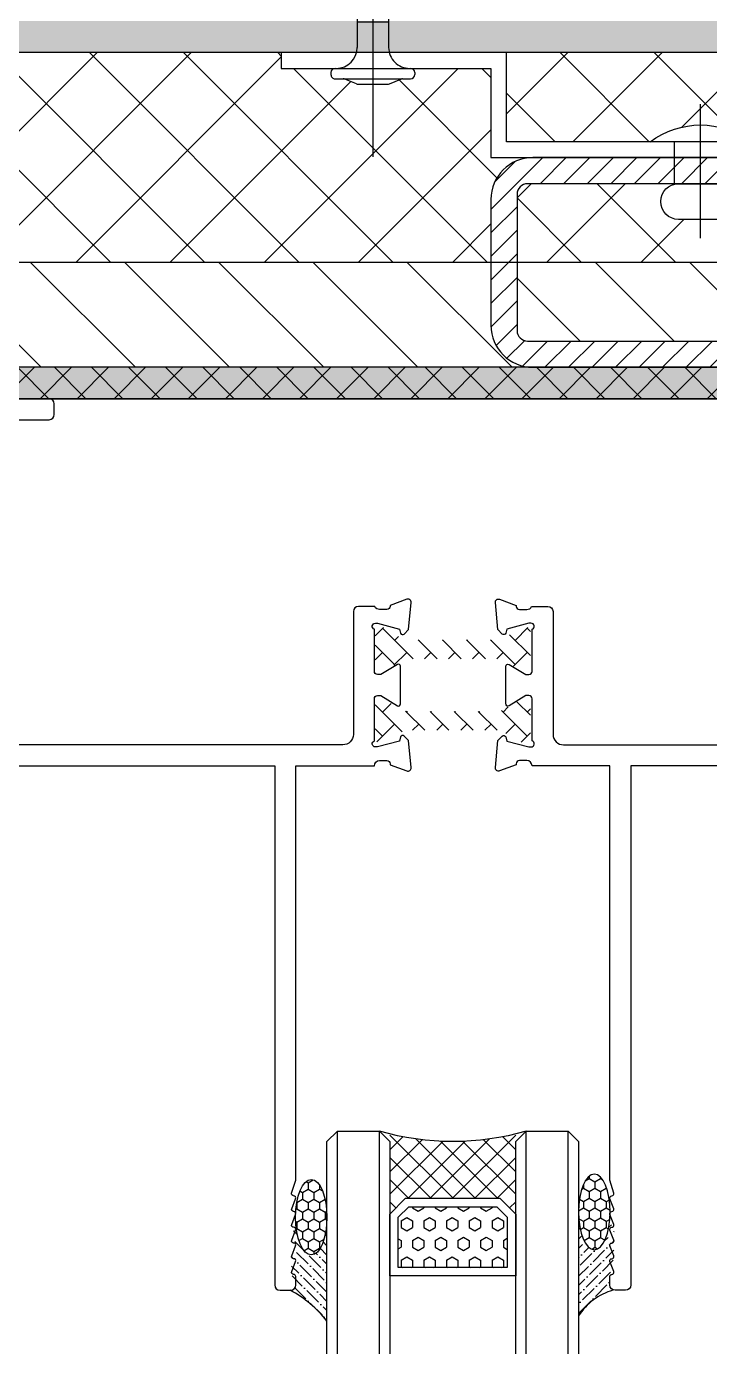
# Model space of a CAD drawing. Header units: millimetres. Extents: x 51249 to 2766742, y -599687 to -1280.
# Drawn here: x 88019 to 88084.2, y -118729.9 to -118604 of the extents above; entities that cross this region are included whole.
import ezdxf

# ---------------------------------------------------------------- set-up
doc = ezdxf.new("R2010")
doc.units = ezdxf.units.MM
doc.header["$LTSCALE"] = 10
for name, pattern in [('CENTER', [50.800000000000004, 31.75, -6.35, 6.35, -6.35]), ('DASHDOT', [1, 0.5, -0.25, 0, -0.25]), ('DASHED', [19.049999999999997, 12.7, -6.35])]:
    doc.linetypes.add(name, pattern=pattern)
for name, color, linetype in [('0BZ', 8, 'Continuous'), ('0ZX', 1, 'CENTER'), ('2-NORM', 3, 'Continuous'), ('2MB1', 3, 'Continuous'), ('2PJ', 4, 'Continuous'), ('2TC', 8, 'Continuous'), ('2ZC', 3, 'Continuous'), ('95', 95, 'Continuous'), ('A-土建墙（含管井、立管）', 6, 'Continuous'), ('MISC13', 7, 'Continuous'), ('P-完成面', 3, 'Continuous'), ('填充层', 8, 'Continuous'), ('尺寸标注', 1, 'Continuous'), ('标注层', 6, 'Continuous'), ('看线层', 4, 'Continuous'), ('钢材', 46, 'Continuous')]:
    doc.layers.add(name, color=color, linetype=linetype)

# ---------------------------------------------------------------- blocks, each defined once
blk = doc.blocks.new('ZKB6+12+62')
at = {"layer": '填充层', "ltscale": 3}
h = blk.add_hatch(dxfattribs=at)
h.set_pattern_fill('ANSI37', color=256, scale=12, style=0)
h.set_pattern_definition([(315, (-165.733893356155, 7986.186039857668), (1.060660171779821, 1.060660171779821), []), (45.00000000000001, (-165.733893356155, 7986.186039857668), (-1.060660171779821, 1.060660171779821), [])])
edge = h.paths.add_edge_path()
edge.add_arc((-16.74587691949273, 8.213210685818922), 25.00000000017123, 166.1106010484918, 193.8836817748798, ccw=False)
edge.add_line((-41.01489973774005, 14.21442151827796), (-48.65434311782883, 14.21473129563674))
edge.add_line((-48.65434311782883, 14.21473129563674), (-47.15440394367033, 12.71467047229817))
edge.add_line((-47.15440394367033, 12.71467047229817), (-47.15476889126876, 3.71467047969054))
edge.add_line((-47.15476889126876, 3.71467047969054), (-48.65482971454912, 2.214731305473833))
edge.add_line((-48.65482971454912, 2.214731305473833), (-41.01549843908288, 2.214421532655251))
at = {"layer": '填充层'}
h = blk.add_hatch(dxfattribs=at)
h.set_pattern_fill('HEX', color=256, scale=5, style=0)
h.set_pattern_definition([(180, (167680.8539592087, 413933.6088601112), (0, 1.082531755), [0.625, -1.25]), (60.00000000000001, (167680.8539592087, 413933.6088601112), (0.9375000002333521, -0.5412658774999999), [0.624999999999999, -1.249999999999998]), (120, (167680.2289592087, 413933.6088601112), (0.937500000233352, 0.5412658775000002), [0.625, -1.25])])
h.paths.add_polyline_path([(-47.95430257926637, 4.014183873470756), (-47.95430257926637, 12.41418387349404), (-48.95430257926637, 13.41418387349404), (-53.75627671074471, 13.41418387349404), (-53.75627671074471, 3.014183873470756), (-48.95430257926637, 3.014183873470756)])
at = {"layer": '2MB1', "color": 8}
for p, q in [((-77.48299373431655, 19.21418391082261), (-40.74558495540987, 19.21419265225995)), ((-77.48299373431655, 15.21419225609861), (-40.74558495540987, 15.21420099744864)), ((-77.48299373431655, 1.214200601229095), (-40.74558495540987, 1.214209342651884)), ((-77.48299373431655, -2.785791053509456), (-40.74558495540987, -2.785782312159427))]:
    blk.add_line(p, q, dxfattribs=at)
at = {"layer": '2MB1'}
for points in [[(-77.48299373431655, 14.21419305431482), (-41.74558495540987, 14.21420078069787), (-40.7455844898941, 15.21419243549462), (-40.7455844898941, 19.21419243549462), (-41.74558495540987, 20.21418409030593), (-77.48299373431655, 20.21417760803888)], [(-77.48299373431655, -3.785790255278698), (-41.74558495540987, -3.785782528910204), (-40.7455844898941, -2.785790874113445), (-40.7455844898941, 1.214209125886555), (-41.74558495540987, 2.214200780697865), (-77.48299373431655, 2.214194298430812)]]:
    blk.add_lwpolyline(points, dxfattribs=at)
at = {"layer": '看线层'}
for points in [[(-47.1543025792198, 3.714183873482398), (-47.1543025792198, 12.7141838734824), (-48.6543025792198, 14.2141838734824), (-54.55627671079128, 14.2141838734824), (-54.55627671079128, 2.214183873482398), (-48.6543025792198, 2.214183873482398)], [(-47.95430257926637, 4.014183873470756), (-47.95430257926637, 12.41418387349404), (-48.95430257926637, 13.41418387349404), (-53.75627671074471, 13.41418387349404), (-53.75627671074471, 3.014183873470756), (-48.95430257926637, 3.014183873470756)]]:
    blk.add_lwpolyline(points, close=True, dxfattribs=at)
blk.add_arc((-16.74587691947818, 8.213210685746162), 25.0000000001766, 163.7374719635877, 196.2578814074256, dxfattribs=at)
blk = doc.blocks.new('A$C1A1D2990')
at = {"layer": '2TC'}
h = blk.add_hatch(dxfattribs=at)
h.set_pattern_fill('玻璃5', color=256, scale=5, style=0)
h.set_pattern_definition([(0, (-13749.80706092356, -6473.760989379777), (0.9375, 0.541265875), [0.625, -1.25]), (120, (-13749.80706092356, -6473.760989379777), (-0.9374999979516123, 0.5412658785479114), [0.6249999999999997, -1.249999999999999]), (59.99999999999999, (-13749.80706092356, -6473.760989379777), (2.048387709452371e-09, 1.082531753547911), [-1.25, 0.625])])
edge = h.paths.add_edge_path()
edge.add_ellipse((-6.961020819988335, 2.000001604115823), major_axis=(3.602635858484396, 6.534669561979883e-07), ratio=0.4163622589230718, start_angle=0, end_angle=360)
h = blk.add_hatch(dxfattribs=at)
h.set_pattern_fill('ANSI36', color=256, scale=5, style=0)
h.set_pattern_definition([(45, (-13749.80706092356, -6473.760989379777), (0.3314563036811942, 1.215339780164378), [1.5625, -0.3125, 0, -0.3125])])
edge = h.paths.add_edge_path()
edge.add_line((2.951709846201993, 3.500005006259016), (-6.961021091919974, 3.500003208229828))
edge.add_ellipse((-6.961020819988335, 2.000001604115823), major_axis=(3.602635858484396, 6.534669561979883e-07), ratio=0.4163622589230718, start_angle=269.9999750394276, end_angle=450.0000000000171, ccw=False)
edge.add_line((-6.961022117378889, 0.5), (-6, 0.5))
edge.add_line((-6, 0.5), (-5.294117647059466, 0.1235294117650483))
edge.add_arc((-5.200000000000728, 0.2999999999992724), 0.200000000000005, 241.9275130640244, 360)
edge.add_arc((-4.799999999999272, 0.2999999999992724), 0.1999999999990621, 48.189685104767875, 180, ccw=False)
edge.add_line((-4.666666666667879, 0.4490711984999507), (-4.333333333328483, 0.1509288014985941))
edge.add_arc((-4.19999999999709, 0.2999999999992724), 0.1999999999990321, 228.1896851047679, 360)
edge.add_arc((-3.799999999999272, 0.2999999999992724), 0.199999999999062, 48.189685104767875, 180, ccw=False)
edge.add_line((-3.666666666667879, 0.4490711984999507), (-3.333333333328483, 0.1509288014985941))
edge.add_arc((-3.19999999999709, 0.2999999999992724), 0.1999999999990321, 228.1896851047679, 360)
edge.add_arc((-2.799999999999272, 0.2999999999992724), 0.199999999999062, 48.189685104767875, 180, ccw=False)
edge.add_line((-2.666666666667879, 0.4490711984999507), (-2.333333333328483, 0.1509288014985941))
edge.add_arc((-2.19999999999709, 0.2999999999992724), 0.1999999999990321, 228.1896851047679, 360)
edge.add_arc((-1.799999999999272, 0.2999999999992724), 0.199999999999062, 48.189685104767875, 180, ccw=False)
edge.add_line((-1.666666666667879, 0.4490711984999507), (-1.333333333328483, 0.1509288014985941))
edge.add_arc((-1.19999999999709, 0.2999999999992724), 0.1999999999991337, 228.1896851047679, 360)
edge.add_arc((-0.7999999999992724, 0.2999999999992724), 0.200000000000955, 90, 180, ccw=False)
edge.add_line((-0.7999999999992724, 0.5), (-0.5, 0.5))
edge.add_arc((-0.5, 0), 0.5, 0, 90, ccw=False)
edge.add_arc((9.85249927741097, -5.314394140454169), 11.19439712943134, 128.0573771707031, 151.6577746417421, ccw=False)
at = {"layer": '2PJ'}
blk.add_arc((9.85249927741097, -5.31439414045235), 11.19439712943141, 128.0573771707018, 151.6577746417409, dxfattribs=at)
blk.add_ellipse((-6.961020819988335, 2.000001604115823), major_axis=(3.602635858484396, 6.534669561979883e-07), ratio=0.4163622589230718, dxfattribs=at)
blk = doc.blocks.new('射钉')
at = {"layer": '95', "linetype": 'ByBlock', "lineweight": 25}
for p, q in [((44750.72140571562, 34477.67257981701), (44750.92140571564, 34477.67257981701)), ((44750.32140571566, 34477.17257981701), (44750.32140571566, 34477.27257981687)), ((44751.32140571566, 34476.49961277843), (44751.32140571566, 34477.27257981687)), ((44751.32140571566, 34470.07257981692), (44751.32862316095, 34476.42396976985)), ((44751.79279639199, 34475.244103126), (44751.35001503926, 34476.35105650779)), ((44721.82140571566, 34473.67257981701), (44726.82140571566, 34475.17257981701)), ((44726.82140571566, 34475.17257981701), (44748.32140571566, 34475.17257981701)), ((44751.82140571566, 34472.24961277843), (44751.82140571566, 34475.09554685559)), ((44721.82140571566, 34473.67257981701), (44726.82140571566, 34472.17257981701)), ((44726.82140571566, 34472.17257981701), (44748.32140571566, 34472.17257981701)), ((44751.79279639199, 34472.10105650779), (44751.35001503926, 34470.994103126)), ((44750.32140571566, 34470.07257981692), (44750.32140571566, 34470.17257981701)), ((44750.72140571562, 34469.67257981701), (44750.92140571564, 34469.67257981701))]:
    blk.add_line(p, q, dxfattribs=at)
at = {"layer": '95', "linetype": 'ByBlock', "lineweight": -2}
for p, q in [((44750.32140571566, 34470.17257981701), (44750.32140571566, 34477.17257981701)), ((44740.39767930657, 34475.17257981701), (44740.39767930657, 34472.17257981701)), ((44740.74278752477, 34475.17257981701), (44740.74278752477, 34472.17257981701)), ((44741.08789574291, 34475.17257981701), (44741.08789574291, 34472.17257981701)), ((44741.43300396105, 34475.17257981701), (44741.43300396105, 34472.17257981701)), ((44741.77811217925, 34475.17257981701), (44741.77811217925, 34472.17257981701)), ((44742.12322039745, 34475.17257981701), (44742.12322039745, 34472.17257981701)), ((44742.46832861559, 34475.17257981701), (44742.46832861559, 34472.17257981701)), ((44742.81343683373, 34475.17257981701), (44742.81343683373, 34472.17257981701)), ((44743.15854505188, 34475.17257981701), (44743.15854505188, 34472.17257981701)), ((44743.50365327008, 34475.17257981701), (44743.50365327008, 34472.17257981701)), ((44743.84876148828, 34475.17257981701), (44743.84876148828, 34472.17257981701)), ((44744.19386970642, 34475.17257981701), (44744.19386970642, 34472.17257981701)), ((44744.53897792456, 34475.17257981701), (44744.53897792456, 34472.17257981701)), ((44744.88408614276, 34475.17257981701), (44744.88408614276, 34472.17257981701)), ((44745.2291943609, 34475.17257981701), (44745.2291943609, 34472.17257981701)), ((44745.5743025791, 34475.17257981701), (44745.5743025791, 34472.17257981701)), ((44745.91941079724, 34475.17257981701), (44745.91941079724, 34472.17257981701))]:
    blk.add_line(p, q, dxfattribs=at)
at = {"layer": '95', "linetype": 'ByBlock', "lineweight": 25}
for centre, radius, start, end in [((44750.72140571562, 34477.27257981687), 0.4, 90, 180), ((44750.92140571564, 34477.27257981687), 0.4, 0, 90), ((44748.32140571566, 34477.17257981701), 2, 270, 0), ((44751.72140571562, 34476.49961277843), 0.4, 180, 201.8014094863518), ((44751.42140571564, 34475.09554685559), 0.4, 0, 21.80140948635181), ((44748.32140571566, 34470.17257981701), 2, 0, 90), ((44751.42140571564, 34472.24961277843), 0.4, 338.1985905136482, 0), ((44750.72140571562, 34470.07257981692), 0.4, 180, 270), ((44750.92140571564, 34470.07257981692), 0.4, 270, 0), ((44751.72140571562, 34470.84554685559), 0.4, 158.1985905136482, 180)]:
    blk.add_arc(centre, radius, start, end, dxfattribs=at)
at = {"layer": '尺寸标注'}
blk.add_line((44718.82667626132, 34473.67257981701), (44758.75745416025, 34473.67257981701), dxfattribs=at)
blk = doc.blocks.new('A$C29C00FBA')
at = {"layer": '填充层'}
h = blk.add_hatch(dxfattribs=at)
h.set_pattern_fill('ANSI31', color=256, scale=0.5, angle=-90.00000000000004, style=0)
h.set_pattern_definition([(224.9999999999999, (7435.32242390234, 5073.844621586089), (-1.122532015133644, 1.122532015133645), [])])
h.paths.add_polyline_path([(-2.5, -33.60118605569005), (-2.5, 1.39881394430995), (-17.5, 1.39881394430995), (-17.5, -33.60118605569005)], flags=16)
edge = h.paths.add_edge_path()
edge.add_arc((-4, -32.10118605569005), 4, 270, 360)
edge.add_line((0, -32.10118605569005), (0, -0.1011860556900501))
edge.add_arc((-4, -0.1011860556900501), 4, 0, 90)
edge.add_line((-4, 3.89881394430995), (-16, 3.89881394430995))
edge.add_arc((-16, -0.1011860556900501), 4, 90, 180)
edge.add_line((-20, -0.1011860556900501), (-20, -32.10118605569005))
edge.add_arc((-16, -32.10118605569005), 4, 180, 270)
edge.add_line((-16, -36.10118605569005), (-4, -36.10118605569005))
at = {"layer": '钢材'}
for points in [[(-16, 3.89881394430995), (-4, 3.89881394430995, -0.414213562373095), (0, -0.1011860556900501), (0, -32.10118605569005, -0.414213562373095), (-4, -36.10118605569005), (-16, -36.10118605569005, -0.414213562373095), (-20, -32.10118605569005), (-20, -0.1011860556900501, -0.414213562373095)], [(-16.5, 1.39881394430995), (-3.5, 1.39881394430995, -0.414213562373095), (-2.5, 0.3988139443099499), (-2.5, -32.60118605569005, -0.414213562373095), (-3.5, -33.60118605569005), (-16.5, -33.60118605569005, -0.414213562373095), (-17.5, -32.60118605569005), (-17.5, 0.3988139443099499, -0.414213562373095)]]:
    blk.add_lwpolyline(points, format="xyb", close=True, dxfattribs=at)
blk = doc.blocks.new('A$C7BBD0F2D')
at = {"layer": '0ZX', "linetype": 'DASHDOT', "ltscale": 3}
blk.add_line((9.190250649582595, 0), (-3.600000000093132, 0), dxfattribs=at)
at = {"layer": '2PJ'}
for p, q in [((0, -4.799999999988358), (0, 4.799999999988358)), ((4.047728835605085, 2.5), (0, 2.5)), ((0, -2.5), (4.047728835605085, -2.5))]:
    blk.add_line(p, q, dxfattribs=at)
blk.add_lwpolyline([(7.399999999906868, 2.099999999976717, 0.9999999999999999), (4, 2.099999999976717), (4, -2.099999999976717, 0.9999999999999999), (7.399999999906868, -2.099999999976717)], format="xyb", close=True, dxfattribs=at)
blk.add_arc((6.399999999906868, 0), 7.999999999991815, 143.130102356824, 216.869897643176, dxfattribs=at)
blk = doc.blocks.new('A$C3F1F3C85')
at = {"layer": '标注层'}
h = blk.add_hatch(dxfattribs=at)
h.set_pattern_fill('ANSI37', color=250, scale=20, style=0)
h.set_pattern_definition([(45.00000000000001, (-1872661.994429195, -418727.4913081285), (-1.767766952966369, 1.767766952966369), []), (135, (-1872661.994429195, -418727.4913081285), (-1.767766952966369, -1.767766952966369), [])])
h.paths.add_polyline_path([(2.500327334739268, 47.4979758598347), (5.500327334739268, 47.4979758598347), (5.500327334739268, -46.90202414015948), (2.500327334739268, -46.90202414015948)])
at = {"layer": '0ZX', "color": 250, "linetype": 'DASHDOT', "ltscale": 3}
blk.add_line((27.17941468201752, -36.2520241401653), (-5.320757049936219, -36.2520241401653), dxfattribs=at)
at = {"layer": '2PJ', "color": 250}
for p, q in [((-7.477592364943121, -39.2520241401653), (-6.74121459631715, -33.25202414015075)), ((-5.477592364943121, -39.2520241401653), (-4.74121459631715, -33.25202414015075)), ((-3.477592364943121, -39.2520241401653), (-2.74121459631715, -33.2520241401653)), ((-3.477592364943121, -39.2520241401653), (-2.74121459631715, -33.2520241401653)), ((-1.477592364943121, -39.2520241401653), (-0.7412145963171497, -33.2520241401653)), ((0.5224076350568794, -39.2520241401653), (1.258785403697402, -33.2520241401653)), ((2.522407635056879, -39.2520241401653), (3.258785403697402, -33.2520241401653)), ((4.522407635056879, -39.2520241401653), (5.258785403697402, -33.2520241401653)), ((6.522407635056879, -39.25202414015075), (7.258785403697402, -33.25202414015075)), ((8.52240763505688, -39.2520241401653), (9.25878540368285, -33.2520241401653)), ((10.52240763505688, -39.2520241401653), (11.25878540368285, -33.2520241401653)), ((12.52240763505688, -39.2520241401653), (13.25878540368285, -33.2520241401653)), ((14.52240763505688, -39.25202414015075), (15.25878540368285, -33.25202414015075)), ((16.52240763505688, -39.25202414015075), (17.25878540368285, -33.25202414015075)), ((18.52240763505688, -39.25202414015075), (19.25878540368285, -33.25202414015075)), ((20.52240763505688, -39.25202414015075), (21.25878540368285, -33.25202414015075)), ((-7.147389338802896, -34.00202414022351), (-7.699672665257822, -34.00202414022351)), ((-7.699672665257822, -34.00202414022351), (-7.699672665257822, -38.5020241401071)), ((-5.147389338802896, -34.00202414023806), (-6.519134296118864, -34.00202414022351)), ((-3.147389338802896, -34.00202414023806), (-4.519134296118864, -34.00202414022351)), ((-3.147389338802896, -34.00202414022351), (-3.699672665257822, -34.00202414022351)), ((-1.147389338802896, -34.00202414025262), (-2.519134296118864, -34.00202414022351)), ((0.8526106611971045, -34.00202414025262), (-0.5191342961188639, -34.00202414022351)), ((2.852610661197104, -34.00202414025262), (1.480865703881136, -34.00202414022351)), ((4.852610661197104, -34.00202414023806), (3.480865703881136, -34.00202414022351)), ((6.852610661197104, -34.00202414023806), (5.480865703881136, -34.00202414022351)), ((8.852610661197104, -34.00202414025262), (7.480865703881136, -34.00202414022351)), ((10.8526106611971, -34.00202414025262), (9.480865703881136, -34.00202414022351)), ((12.8526106611971, -34.00202414023806), (11.48086570388114, -34.00202414022351)), ((14.8526106611971, -34.00202414023806), (13.48086570388114, -34.00202414022351)), ((16.8526106611971, -34.00202414023806), (15.48086570388114, -34.00202414022351)), ((18.8526106611971, -34.00202414023806), (17.48086570388114, -34.00202414020896)), ((20.8526106611971, -34.00202414023806), (19.48086570388114, -34.00202414020896)), ((-5.699672665257822, -38.5020241401071), (-7.07141762257379, -38.50202414007799)), ((-3.699672665257822, -38.5020241401071), (-5.07141762257379, -38.50202414007799)), ((-1.699672665257822, -38.5020241401071), (-3.07141762257379, -38.50202414007799)), ((0.3003273347421782, -38.5020241401071), (-1.07141762257379, -38.50202414007799)), ((2.300327334742178, -38.5020241401071), (0.9285823774262099, -38.50202414007799)), ((4.300327334742178, -38.5020241401071), (2.92858237742621, -38.50202414007799)), ((6.300327334742178, -38.5020241401071), (4.92858237742621, -38.50202414007799)), ((8.300327334742178, -38.5020241401071), (6.92858237742621, -38.50202414007799)), ((10.30032733474218, -38.5020241401071), (8.92858237742621, -38.50202414007799)), ((12.30032733474218, -38.5020241401071), (10.92858237742621, -38.50202414007799)), ((14.30032733474218, -38.5020241401071), (12.92858237742621, -38.50202414007799)), ((16.30032733474218, -38.50202414009254), (14.92858237742621, -38.50202414007799)), ((18.30032733474218, -38.50202414009254), (16.92858237742621, -38.50202414007799)), ((20.30032733474218, -38.50202414009254), (18.92858237742621, -38.50202414007799)), ((21.30032733474218, -38.50202414007799), (20.92858237742621, -38.50202414006344))]:
    blk.add_line(p, q, dxfattribs=at)
for points in [[(2.500327334739268, 47.4979758598347), (5.500327334739268, 47.4979758598347), (5.500327334739268, -46.90202414015948), (2.500327334739268, -46.90202414015948)], [(-7.477592364943121, -39.2520241401653), (-7.07141762257379, -38.50202414007799), (-6.519134296118864, -34.00202414022351), (-6.74121459631715, -33.25202414015075), (-7.147389338802896, -34.00202414022351), (-7.699672665257822, -38.5020241401071)], [(-5.477592364943121, -39.2520241401653), (-5.07141762257379, -38.50202414007799), (-4.519134296118864, -34.00202414022351), (-4.74121459631715, -33.25202414015075), (-5.147389338802896, -34.00202414022351), (-5.699672665257822, -38.5020241401071)], [(-3.477592364943121, -39.2520241401653), (-3.07141762257379, -38.50202414007799), (-2.519134296118864, -34.00202414022351), (-2.741214596302598, -33.2520241401653), (-3.147389338802896, -34.00202414022351), (-3.699672665257822, -38.5020241401071)], [(-3.477592364943121, -39.2520241401653), (-3.07141762257379, -38.50202414007799), (-2.519134296118864, -34.00202414022351), (-2.74121459631715, -33.2520241401653), (-3.147389338802896, -34.00202414022351), (-3.699672665257822, -38.5020241401071)], [(-1.477592364943121, -39.2520241401653), (-1.07141762257379, -38.50202414007799), (-0.5191342961188639, -34.00202414022351), (-0.7412145963025978, -33.2520241401653), (-1.147389338802896, -34.00202414022351), (-1.699672665257822, -38.5020241401071)], [(0.5224076350568794, -39.2520241401653), (0.9285823774262099, -38.50202414007799), (1.480865703881136, -34.00202414022351), (1.258785403697402, -33.2520241401653), (0.8526106611971045, -34.00202414022351), (0.3003273347421782, -38.5020241401071)], [(2.522407635056879, -39.2520241401653), (2.92858237742621, -38.50202414007799), (3.480865703881136, -34.00202414022351), (3.258785403697402, -33.2520241401653), (2.852610661197104, -34.00202414022351), (2.300327334742178, -38.5020241401071)], [(4.522407635056879, -39.2520241401653), (4.92858237742621, -38.50202414007799), (5.480865703881136, -34.00202414022351), (5.258785403697402, -33.2520241401653), (4.852610661197104, -34.00202414022351), (4.300327334742178, -38.5020241401071)], [(6.522407635056879, -39.25202414015075), (6.92858237742621, -38.50202414007799), (7.480865703881136, -34.00202414022351), (7.258785403697402, -33.25202414015075), (6.852610661197104, -34.00202414022351), (6.300327334742178, -38.5020241401071)], [(8.52240763505688, -39.2520241401653), (8.92858237742621, -38.50202414007799), (9.480865703881136, -34.00202414022351), (9.25878540368285, -33.2520241401653), (8.852610661197104, -34.00202414022351), (8.300327334742178, -38.5020241401071)], [(10.52240763505688, -39.2520241401653), (10.92858237742621, -38.50202414007799), (11.48086570388114, -34.00202414022351), (11.25878540368285, -33.2520241401653), (10.8526106611971, -34.00202414022351), (10.30032733474218, -38.5020241401071)], [(12.52240763505688, -39.2520241401653), (12.92858237742621, -38.50202414007799), (13.48086570388114, -34.00202414022351), (13.25878540368285, -33.2520241401653), (12.8526106611971, -34.00202414022351), (12.30032733474218, -38.5020241401071)], [(14.52240763505688, -39.25202414015075), (14.92858237742621, -38.50202414007799), (15.48086570388114, -34.00202414022351), (15.25878540368285, -33.25202414015075), (14.8526106611971, -34.00202414022351), (14.30032733474218, -38.5020241401071)], [(16.52240763505688, -39.25202414015075), (16.92858237742621, -38.50202414007799), (17.48086570388114, -34.00202414022351), (17.25878540368285, -33.25202414015075), (16.8526106611971, -34.00202414022351), (16.30032733474218, -38.50202414009254)], [(18.52240763505688, -39.25202414015075), (18.92858237742621, -38.50202414007799), (19.48086570388114, -34.00202414020896), (19.25878540368285, -33.25202414015075), (18.8526106611971, -34.00202414020896), (18.30032733474218, -38.50202414009254)]]:
    blk.add_lwpolyline(points, close=True, dxfattribs=at)
blk.add_lwpolyline([(25.38444677047664, -36.5020241401653), (25.38444677047664, -36.0020241401653), (25.89684518681315, -36.0020241401653, 0.1779065114330458), (23.60032733474509, -30.2520241401653), (21.30032733474218, -30.2520241401653), (21.30032733474218, -42.2520241401653), (23.60032733474509, -42.2520241401653, 0.1779065114329741), (25.89684518681315, -36.5020241401653)], format="xyb", close=True, dxfattribs=at)
blk.add_lwpolyline([(21.30032733474218, -33.39231775587541), (21.25878540368285, -33.25202414015075), (20.8526106611971, -34.00202414020896), (20.30032733474218, -38.50202414009254), (20.52240763505688, -39.25202414015075), (20.92858237742621, -38.50202414007799), (21.30032733474218, -35.47304928650556)], dxfattribs=at)
at = {"layer": '2PJ', "color": 250, "linetype": 'DASHED'}
blk.add_lwpolyline([(25.38444677047664, -39.25119816837832), (21.30032733474218, -36.2520241401653), (25.38444677047664, -33.25285011193773)], dxfattribs=at)
at = {"layer": '钢材', "color": 250}
blk.add_lwpolyline([(-25.99967266526073, -43.33526621293277), (-25.99967266526073, -63.33526621293277), (-27.49967266526073, -63.33526621293277), (-27.49967266526073, -41.83526621293277), (-25.99967266526073, -41.83526621293277), (-18.99967266526073, -41.83526621293277), (-18.99967266526073, -4.835266212932765), (-25.99967266526073, -4.835266212932765), (-27.49967266526073, -4.835266212932765), (-27.49967266526073, 16.66473378706723), (-25.99967266526073, 16.66473378706723), (-25.99967266526073, -3.335266212932765), (-18.99967266526073, -3.335266212932765), (-17.49967266526073, -3.335266212932765), (-17.49967266526073, -43.33526621293277)], close=True, dxfattribs=at)
at = {"color": 250}
blk.add_blockref('A$C29C00FBA', (2.500327334739268, -7.234080157242715), dxfattribs=at)
at = {"layer": 'MISC13', "color": 250, "linetype": 'ByBlock', "extrusion": (0, 0, -1), "zscale": -1, "rotation": 180}
blk.add_blockref('射钉', (44776.32107838104, 34481.59066755301), dxfattribs=at)
at = {"layer": 'MISC13', "color": 250, "linetype": 'ByBlock', "extrusion": (0, 0, -1), "xscale": -1, "zscale": -1}
blk.add_blockref('射钉', (44776.32107838102, -34525.75449208077), dxfattribs=at)
at = {"layer": '标注层', "color": 250}
blk.add_blockref('A$C7BBD0F2D', (-18.99967266526073, -23.33526621293277), dxfattribs=at)

msp = doc.modelspace()

# ---------------------------------------------------------------- hatches: boundary and pattern name
at = {"ltscale": 0.15}
h = msp.add_hatch(dxfattribs=at)
h.set_pattern_fill('AR-SAND', color=251, scale=0.05, angle=90, style=0)
h.set_pattern_definition([(307.5, (87986.16379060045, -118039.5078053153), (2.447066186646712, 0.08000156479920244), [0, -1.930399999999997, 0, -2.158999999999994, 0, -2.063749999999994]), (277.5, (87986.16379060045, -118039.5078053153), (3.584125502841772, -2.247616415690013), [0, -1.0414, 0, -1.7399, 0, -0.6667500000000001]), (237.5, (87986.16379060045, -118037.9457053153), (0.007185923392729053, -3.95496185120729), [0, -0.6349999999999998, 0, -2.285999999999999, 0, -2.984499999999999]), (227.5, (87986.16379060045, -118037.9457053153), (1.114646616286082, -3.817782262361486), [0, -0.3174999999999993, 0, -1.498599999999997, 0, -1.714499999999997])])
h.paths.add_polyline_path([(88133.16379060077, -118606.5078053175), (88133.16379060164, -118039.5078053153), (88130.16379060164, -118039.5078053153), (88130.16379060077, -118603.5078053175), (87989.16379060058, -118603.5078053175), (87989.16379060058, -118606.5078053175)], flags=17)
h.paths.add_polyline_path([(88093.21379060073, -118639.2662633865), (88093.96379060078, -118638.860088644), (88098.46379060067, -118638.3078053175), (88099.21379060073, -118638.5298856178), (88098.46379060064, -118638.9360603602), (88093.96379060078, -118639.4883436867)], flags=16)
h.paths.add_polyline_path([(87989.16379060059, -118604.5076092355), (87986.16379060058, -118604.5076092355), (87986.16379060059, -118639.5078053175), (88186.16379060071, -118639.5078053175), (88186.16379060164, -118039.5078053153), (88183.16379060164, -118039.5078053153), (88183.16379060071, -118636.5078053175), (87989.16379060059, -118636.5078053175)])
h = msp.add_hatch(dxfattribs=at)
h.set_pattern_fill('ANSI31', color=251, scale=2, angle=90, style=0)
h.set_pattern_definition([(315, (87989.16379060059, -118039.5078053153), (4.490128060534577, 4.490128060534576), [])])
h.paths.add_polyline_path([(88098.46379060067, -118628.3078053175), (88099.21379060073, -118628.5298856178), (88098.46379060064, -118628.9360603602), (88098.46379060067, -118630.3078053175), (88099.21379060073, -118630.5298856178), (88098.46379060064, -118630.9360603602), (88098.46379060067, -118632.3078053175), (88099.21379060073, -118632.5298856178), (88098.46379060064, -118632.9360603602), (88098.46379060067, -118634.3078053175), (88099.21379060073, -118634.5298856178), (88098.46379060064, -118634.9360603602), (88093.96379060078, -118635.4883436867), (88093.21379060073, -118635.2662633865), (88093.96379060081, -118634.860088644), (88093.96379060078, -118633.4883436867), (88093.21379060073, -118633.2662633865), (88093.96379060081, -118632.860088644), (88093.96379060078, -118631.4883436867), (88093.21379060073, -118631.2662633865), (88093.9637906008, -118630.860088644), (88093.96379060078, -118629.4883436867), (88093.21379060071, -118629.2662633865), (88093.96379060078, -118628.860088644)], flags=16)
h.paths.add_polyline_path([(88099.21379060073, -118630.5298856178), (88098.46379060064, -118630.9360603602), (88093.96379060078, -118631.4883436867), (88093.21379060073, -118631.2662633865), (88093.96379060078, -118630.860088644), (88098.46379060067, -118630.3078053175)], flags=0)
edge = h.paths.add_edge_path()
edge.add_line((88063.2970326735, -118632.5078053175), (88063.2970326735, -118626.5078053175))
edge.add_line((88063.2970326735, -118626.5078053175), (87989.16379060059, -118626.5078053175))
edge.add_line((87989.16379060059, -118626.5078053175), (87989.16379060059, -118636.5078053175))
edge.add_line((87989.16379060059, -118636.5078053175), (88067.2970326735, -118636.5078053175))
edge.add_arc((88067.2970326735, -118632.5078053175), 4, -180, -90, ccw=False)
edge = h.paths.add_edge_path()
edge.add_arc((88099.29703267352, -118632.5078053175), 4, 269.9999999995831, 359.9999999997915)
edge.add_line((88103.29703267351, -118632.5078053175), (88103.2970326735, -118626.5078053175))
edge.add_line((88103.2970326735, -118626.5078053175), (88173.16379060072, -118626.5078053175))
edge.add_line((88173.16379060072, -118626.5078053175), (88173.16379060164, -118039.5078053153))
edge.add_line((88173.16379060164, -118039.5078053153), (88183.16379060164, -118039.5078053153))
edge.add_line((88183.16379060164, -118039.5078053153), (88183.16379060071, -118636.5078053175))
edge.add_line((88183.16379060071, -118636.5078053175), (88099.2970326735, -118636.5078053175))
h.paths.add_polyline_path([(88098.46379060065, -118636.3078053175), (88096.83419224626, -118636.5078053175), (88099.13922196391, -118636.5078053175)])
edge = h.paths.add_edge_path()
edge.add_line((88093.96379060077, -118635.4883436867), (88098.46379060062, -118634.9360603602))
edge.add_line((88098.46379060062, -118634.9360603602), (88099.21379060073, -118634.5298856178))
edge.add_line((88099.21379060073, -118634.5298856178), (88098.46379060065, -118634.3078053175))
edge.add_line((88098.46379060065, -118634.3078053175), (88098.46379060065, -118634.0078053175))
edge.add_line((88098.46379060065, -118634.0078053175), (88099.7970326735, -118634.0078053175))
edge.add_arc((88099.7970326735, -118633.0078053175), 0.9999999999999999, -90, 0)
edge.add_line((88100.7970326735, -118633.0078053175), (88100.79703267348, -118626.5078053175))
edge.add_line((88100.79703267348, -118626.5078053175), (88065.7970326735, -118626.5078053175))
edge.add_line((88065.7970326735, -118626.5078053175), (88065.7970326735, -118633.0078053175))
edge.add_arc((88066.7970326735, -118633.0078053175), 0.9999999999999999, 180, 270)
edge.add_line((88066.7970326735, -118634.0078053175), (88093.96379060078, -118634.0078053175))
edge.add_line((88093.96379060078, -118634.0078053175), (88093.9637906008, -118634.860088644))
edge.add_line((88093.9637906008, -118634.860088644), (88093.21379060074, -118635.2662633865))
edge.add_line((88093.21379060074, -118635.2662633865), (88093.96379060077, -118635.4883436867))
h = msp.add_hatch(dxfattribs=at)
h.set_pattern_fill('ANSI37', color=251, scale=2, angle=90, style=0)
h.set_pattern_definition([(315, (-31973.30186240426, -191405.3298629488), (4.490128060534577, 4.490128060534576), []), (45.00000000000001, (-31973.30186240426, -191405.3298629488), (-4.490128060534576, 4.490128060534577), [])])
h.paths.add_polyline_path([(88101.7970326735, -118615.0078053175), (88101.7970326735, -118608.0078053175), (88101.7970326735, -118606.5078053175), (88064.7970326735, -118606.5078053175), (88064.7970326735, -118608.0078053175), (88064.7970326735, -118615.0078053175), (88078.49703267339, -118615.0078053175, -0.3333333333428997), (88088.0970326736, -118615.0078053175)])
h.paths.add_polyline_path([(88093.96379060078, -118626.5078053175), (88093.96379060078, -118626.3078053175), (88098.46379060067, -118626.3078053175), (88099.13922196392, -118626.5078053175), (88100.7970326735, -118626.5078053175), (88100.7970326735, -118620.0078053175, 0.4142135623730951), (88099.7970326735, -118619.0078053175), (88085.7970326735, -118619.0078053175), (88085.7970326735, -118619.0555341533, -0.8877716305484824), (88085.39703267347, -118622.4078053174), (88081.19703267352, -118622.4078053174, -0.8877716305484824), (88080.7970326735, -118619.0555341533), (88080.7970326735, -118619.0078053175), (88066.7970326735, -118619.0078053175, 0.4142135623730951), (88065.7970326735, -118620.0078053175), (88065.7970326735, -118626.5078053175)])
h.paths.add_polyline_path([(88173.16379060072, -118626.5078053175), (88173.16379060164, -118039.5078053153), (88133.16379060164, -118039.5078053153), (88133.16379060077, -118606.5078053175), (88123.2970326735, -118606.5078053175), (88123.2970326735, -118608.0078053175), (88116.04367872434, -118608.0078053175), (88116.04367872434, -118609.0073507747), (88114.84376047418, -118609.00871431, 1.253404280474784), (88113.85781639066, -118609.1913848605, -0.2499668846121802), (88113.6152020335, -118609.4791959937), (88114.79125708652, -118609.0087739726), (88113.07860649792, -118609.0107201547, 0.5572642304378461), (88114.47954105801, -118609.3242257743, -0.2499668846121884), (88114.72215541518, -118609.036414641), (88113.54367872441, -118609.5078053174), (88110.54367872451, -118609.5078053174), (88109.3652020335, -118609.036414641, 0.5254710808874926), (88108.72161946817, -118608.8954664774, -0.6619822829758015), (88108.04367872448, -118608.6078053174), (88108.04367872405, -118608.0078053175), (88103.2970326735, -118608.0078053175), (88103.2970326735, -118616.5078053175), (88099.2970326735, -118616.5078053175, -0.4142135623730951), (88103.2970326735, -118620.5078053175), (88103.2970326735, -118626.5078053175)])
h.paths.add_polyline_path([(88063.2970326735, -118626.5078053175), (88063.2970326735, -118620.5078053175, -0.4142135623730971), (88067.2970326735, -118616.5078053175), (88063.2970326735, -118616.5078053175), (88063.2970326735, -118615.0078053175), (88063.2970326735, -118608.0078053175), (88055.64367872437, -118608.0078053174, -0.4142135623730951), (88056.04367872437, -118608.4078053174), (88056.04367872437, -118608.6078053171, -0.4142135625862028), (88055.64367872437, -118609.0078053174), (88054.87071168589, -118609.0078053174, 0.09541457239253524), (88054.72215541535, -118609.0364146411), (88053.54367872434, -118609.5078053174), (88050.54367872445, -118609.5078053174), (88049.36520203367, -118609.0364146411, 0.1118790132155079), (88049.1906016396, -118609.0086540884), (88048.44322418199, -118609.0078050591, -0.4138807704612585), (88048.04367872443, -118608.6078053174), (88048.04367872469, -118608.0078053175), (88043.2970326735, -118608.0078053175), (88043.2970326735, -118606.5078053175), (87989.16379060058, -118606.5078053175), (87989.16379060059, -118626.5078053175)])
at = {"layer": '2TC'}
h = msp.add_hatch(dxfattribs=at)
h.set_pattern_fill('AR-HBONE', color=256, scale=0.016, angle=270, style=0)
h.set_pattern_definition([(315, (82149.27345821682, -125001.8899053123), (2.298945566993703, -8.659456078153447e-17), [4.8768, -1.6256]), (45.00000000000003, (82150.42293021681, -125003.0393773123), (2.298945566993703, -8.659456078153447e-17), [4.8768, -1.6256])])
h.paths.add_polyline_path([(88063.89588214981, -118662.5009476416, 0.1318651509977356), (88064.4967508392, -118662.3396761038), (88064.78462827529, -118662.1734701994, 0.1114225587153006), (88064.86803307617, -118662.1452645988), (88065.47155525029, -118661.7768730904), (88066.2474535148, -118661.3289080711, -0.1312298750744602), (88066.3521511498, -118661.3009476416), (88066.66383114981, -118661.3009476416, -0.414213562373505), (88067.0638311498, -118661.7009476416), (88067.0638311498, -118665.1009476416, -0.4142135623722938), (88066.66383114981, -118665.5009476416), (88066.3521511498, -118665.5009476416, -0.1312289491305648), (88066.24745417762, -118665.4729875933), (88065.26383114982, -118664.9050926416), (88064.49675045986, -118664.46221896, 0.1318650581156272), (88063.89588214981, -118664.3009476416), (88055.43178014981, -118664.3009476416, 0.1318650735918563), (88054.83091177655, -118664.4622189966), (88054.0638311498, -118664.9050926416), (88053.08020878481, -118665.4729872121, -0.1312298750493417), (88052.97551114982, -118665.5009476416), (88052.66383114981, -118665.5009476416, -0.4142135623736364), (88052.26383114982, -118665.1009476416), (88052.26383114982, -118661.7009476416, -0.4142135623728245), (88052.66383114981, -118661.3009476416), (88052.97551114982, -118661.3009476416, -0.1312306024720561), (88053.08020930554, -118661.3289083706), (88053.85610704197, -118661.7768730859), (88054.45962922342, -118662.1452645988, 0.1114225580033618), (88054.54303402381, -118662.1734701993), (88054.83091183964, -118662.3396763231, 0.1318650581428708), (88055.43178014981, -118662.5009476416)])
h = msp.add_hatch(dxfattribs=at)
h.set_pattern_fill('AR-HBONE', color=256, scale=0.008, angle=89.99999999999999, style=0)
h.set_pattern_definition([(45.00000000000003, (82149.27345821682, -125276.5535684105), (2.298945566993703, 3.681527901049297e-16), [4.8768, -1.6256]), (315, (82150.42293021681, -125275.4040964105), (2.298945566993703, 3.681527901049297e-16), [4.8768, -1.6256])])
edge = h.paths.add_edge_path()
edge.add_ellipse((88063.89588214981, -118672.31427208), major_axis=(-0.8485281374238646, 0.8485281374238645), ratio=0.9999999999997291, start_angle=284.95209507659035, end_angle=315.0000000000357, ccw=False)
edge.add_line((88064.4967508392, -118671.2755436178), (88064.78462827529, -118671.4417495222))
edge.add_ellipse((88064.76383114982, -118671.6406652822), major_axis=(-0.14142135623674, -0.14142135623674), ratio=0.9999999999742057, start_angle=193.6000000001585, end_angle=219.0312726349884, ccw=False)
edge.add_line((88064.86803307617, -118671.4699551227), (88065.47155525029, -118671.8383466312))
edge.add_line((88065.47155525029, -118671.8383466312), (88066.24745351478, -118672.2863116504))
edge.add_ellipse((88066.3521511498, -118672.1042720799), major_axis=(-0.1484924240483904, -0.1484924240483905), ratio=0.9999999999970047, start_angle=15.09521297020204, end_angle=45.00000000033393)
edge.add_line((88066.3521511498, -118672.31427208), (88066.66383114981, -118672.31427208))
edge.add_ellipse((88066.66383114981, -118671.9142720799), major_axis=(-0.2828427124747908, -0.2828427124747909), ratio=0.9999999999992399, start_angle=45.00000000002178, end_angle=134.9999999999782)
edge.add_line((88067.0638311498, -118671.9142720799), (88067.0638311498, -118668.5142720799))
edge.add_ellipse((88066.66383114981, -118668.5142720799), major_axis=(-0.2828427124747909, 0.2828427124747909), ratio=0.9999999999992398, start_angle=225.0000000001521, end_angle=314.9999999999782)
edge.add_line((88066.66383114981, -118668.11427208), (88066.3521511498, -118668.11427208))
edge.add_ellipse((88066.3521511498, -118668.3242720799), major_axis=(-0.1484924240498356, 0.1484924240498355), ratio=0.9999999999951741, start_angle=314.9999999998618, end_angle=344.9045784118752)
edge.add_line((88066.24745417762, -118668.1422321282), (88065.26383114982, -118668.7101270799))
edge.add_line((88065.26383114982, -118668.7101270799), (88064.49675045986, -118669.1530007615))
edge.add_ellipse((88063.89588214981, -118668.11427208), major_axis=(-0.8485281374223193, 0.848528137422319), ratio=0.9999999999953452, start_angle=134.9999999998667, end_angle=165.0478840002099, ccw=False)
edge.add_line((88063.89588214981, -118669.31427208), (88055.43178014981, -118669.31427208))
edge.add_ellipse((88055.43178014981, -118668.11427208), major_axis=(-0.8485281374236049, -0.8485281374236049), ratio=0.9999999999985029, start_angle=14.952112513475186, end_angle=44.999999999999375, ccw=False)
edge.add_line((88054.83091177655, -118669.153000725), (88054.0638311498, -118668.71012708))
edge.add_line((88054.0638311498, -118668.7101270799), (88053.08020878481, -118668.1422325094))
edge.add_ellipse((88052.97551114982, -118668.3242720799), major_axis=(-0.1484924240541121, 0.148492424054112), ratio=0.9999999999730694, start_angle=285.0952129752188, end_angle=314.9999999992285)
edge.add_line((88052.97551114982, -118668.11427208), (88052.66383114984, -118668.11427208))
edge.add_ellipse((88052.66383114981, -118668.5142720799), major_axis=(-0.2828427124745759, 0.2828427124745758), ratio=0.9999999999984864, start_angle=314.9999999998263, end_angle=405.0000000000434)
edge.add_line((88052.26383114982, -118668.5142720799), (88052.26383114982, -118671.9142720799))
edge.add_ellipse((88052.66383114981, -118671.9142720799), major_axis=(-0.2828427124747909, 0.2828427124747909), ratio=0.9999999999992398, start_angle=45.00000000015205, end_angle=134.9999999999782)
edge.add_line((88052.66383114981, -118672.31427208), (88052.97551114982, -118672.31427208))
edge.add_ellipse((88052.97551114982, -118672.1042720799), major_axis=(-0.1484924240508651, -0.1484924240508651), ratio=0.9999999999942507, start_angle=45.0000000001647, end_angle=74.90495091497681)
edge.add_line((88053.08020930554, -118672.286311351), (88053.856107042, -118671.8383466357))
edge.add_line((88053.85610704197, -118671.8383466357), (88054.45962922345, -118671.4699551228))
edge.add_ellipse((88054.5638311498, -118671.6406652822), major_axis=(-0.1414213562357281, 0.1414213562357281), ratio=0.9999999999662763, start_angle=320.9687275256344, end_angle=346.3999999995153, ccw=False)
edge.add_line((88054.54303402381, -118671.4417495223), (88054.83091183967, -118671.2755433984))
edge.add_ellipse((88055.43178014981, -118672.31427208), major_axis=(-0.848528137424779, -0.8485281374247793), ratio=0.9999999999991122, start_angle=224.999999999982, end_angle=255.0478840063594, ccw=False)
edge.add_line((88055.43178014981, -118671.11427208), (88063.89588214981, -118671.11427208))
h = msp.add_hatch(dxfattribs=at)
h.set_pattern_fill('玻璃5', color=256, scale=5, angle=90, style=0)
h.set_pattern_definition([(270, (94548.92488513996, -104974.2006471761), (-0.541265875, -0.9374999999999999), [0.625, -1.25]), (150, (94548.92488513996, -104974.2006471761), (-0.5412658785479114, 0.9374999979516124), [0.6249999999999996, -1.249999999999999]), (210, (94548.92488513996, -104974.2006471761), (-1.082531753547911, -2.048387643166418e-09), [-1.25, 0.625])])
edge = h.paths.add_edge_path()
edge.add_ellipse((88073.16389415607, -118717.0466872797), major_axis=(6.534860457766287e-07, 3.602635858478607), ratio=0.4163622589237408, start_angle=0, end_angle=360, ccw=False)
h = msp.add_hatch(dxfattribs=at)
h.set_pattern_fill('ANSI36', color=256, scale=5, angle=90, style=0)
h.set_pattern_definition([(225, (94548.92488513996, -104974.2006471761), (-1.215339780164378, -0.3314563036811941), [1.5625, -0.3125, 0, -0.3125])])
edge = h.paths.add_edge_path()
edge.add_line((88071.66389075392, -118726.9594179459), (88071.66389255195, -118717.0466870078))
edge.add_ellipse((88073.16389415607, -118717.0466872797), major_axis=(-6.534669564185862e-07, -3.602635858484396), ratio=0.4163622589230718, start_angle=-90.0000000000171, end_angle=90.00002496057239)
edge.add_line((88074.66389576018, -118717.0466859823), (88074.66389576018, -118718.0077080997))
edge.add_line((88074.66389576018, -118718.0077080997), (88075.04036634842, -118718.7135904526))
edge.add_arc((88074.86389576018, -118718.8077080997), 0.200000000000005, -90, 28.072486935975576, ccw=False)
edge.add_arc((88074.86389576018, -118719.2077080997), 0.1999999999990621, 90, 221.8103148952321)
edge.add_line((88074.71482456168, -118719.341041433), (88075.01296695869, -118719.6743747664))
edge.add_arc((88074.86389576018, -118719.8077080997), 0.1999999999990321, -90, 41.810314895232125, ccw=False)
edge.add_arc((88074.86389576018, -118720.2077080997), 0.199999999999062, 90, 221.8103148952321)
edge.add_line((88074.71482456168, -118720.341041433), (88075.01296695869, -118720.6743747664))
edge.add_arc((88074.86389576018, -118720.8077080997), 0.1999999999990321, -90, 41.810314895232125, ccw=False)
edge.add_arc((88074.86389576018, -118721.2077080997), 0.199999999999062, 90, 221.8103148952321)
edge.add_line((88074.71482456168, -118721.341041433), (88075.01296695869, -118721.6743747664))
edge.add_arc((88074.86389576018, -118721.8077080997), 0.1999999999990321, -90, 41.810314895232125, ccw=False)
edge.add_arc((88074.86389576018, -118722.2077080997), 0.199999999999062, 90, 221.8103148952321)
edge.add_line((88074.71482456168, -118722.341041433), (88075.01296695869, -118722.6743747664))
edge.add_arc((88074.86389576018, -118722.8077080997), 0.1999999999991337, -90, 41.810314895232125, ccw=False)
edge.add_arc((88074.86389576018, -118723.2077080997), 0.200000000000955, 90, 180)
edge.add_line((88074.66389576018, -118723.2077080997), (88074.66389576018, -118723.5077080997))
edge.add_arc((88075.16389576018, -118723.5077080997), 0.5, 180, 270)
edge.add_arc((88080.47828990064, -118733.8602073771), 11.19439712943134, 118.3422253582579, 141.9426228292969)

# ---------------------------------------------------------------- linework, layer by layer
at = {"layer": '2-NORM', "color": 134}
for points in [[(88183.16379060164, -118039.5078053154), (88183.16379060071, -118636.5078053175), (87989.16379060059, -118636.5078053175)], [(88173.16379060164, -118039.5078053154), (88173.16379060072, -118626.5078053175), (87989.16379060059, -118626.5078053175)], [(88133.16379060164, -118039.5078053153), (88133.16379060077, -118606.5078053175), (87989.16379060058, -118606.5078053175)]]:
    msp.add_lwpolyline(points, dxfattribs=at)
at = {"layer": '2PJ'}
msp.add_arc((88076.57351929088, -118730.0950108051), 5.825495253597183, 106.29593940219, 147.4351781033584, dxfattribs=at)
at = {"layer": '2PJ', "extrusion": (0, 0, -0.9999999999999999)}
msp.add_ellipse((88073.16389415608, -118717.0466872797), major_axis=(6.534860457766287e-07, 3.602635858478607), ratio=0.4163622589237408, start_param=3.141592653577966, end_param=9.424777960757552, dxfattribs=at)
at = {"layer": '2ZC'}
for points in [[(88014.46379060035, -118641.5077076342), (88021.16379060036, -118641.5077076342, 0.414213562373095), (88021.66379060036, -118641.0077076342), (88021.66379060036, -118640.0077076342, 0.414213562373095), (88021.16379060036, -118639.5077076342), (88012.96379060035, -118639.5077076342, 0.4142135623725622)], [(88052.18307706079, -118674.5076098608, -0.4142135623730951), (88052.68307706079, -118674.0076098608), (88053.3830770608, -118674.0076098608, -0.414213562373095), (88053.68307706079, -118674.3076098608), (88053.68307706079, -118674.4076098608), (88055.28047101779, -118674.9890137135, 0.5486187866267136), (88055.6819354702, -118674.6809592045), (88055.45592187234, -118672.0976119599), (88055.02449841704, -118671.6661885045, 0.5773502691891432), (88054.68989189551, -118671.7558460518), (88054.58583907137, -118672.1441764782), (88052.48307706078, -118672.7076098608), (88052.28307706077, -118672.7076098608, -0.8430389971001951), (88052.18307706079, -118672.1247671483), (88052.18307706079, -118668.1076098608, -0.4142135623730953), (88052.48307706078, -118667.8076098608), (88052.78859660617, -118667.8076098608), (88054.3788751344, -118668.7783200202, 0.5855240683195212), (88054.68307706079, -118668.6076098608), (88054.68307706079, -118668.6076098608), (88054.68307706079, -118665.0076098608, 0.585524068320343), (88054.3788751344, -118664.8368997013), (88052.78859660617, -118665.8076098608), (88052.48307706078, -118665.8076098608, -0.4142135623730949), (88052.18307706079, -118665.5076098608), (88052.18307706079, -118661.4904525733, -0.8430389971005431), (88052.28307706077, -118660.9076098608), (88052.48307706078, -118660.9076098608), (88054.58583907137, -118661.4710432434), (88054.68989189551, -118661.8593736698, 0.5773502691892911), (88055.02449841704, -118661.949031217), (88055.45592187234, -118661.5176077617), (88055.6819354702, -118658.9342605171, 0.5486187866263807), (88055.28047101779, -118658.626206008), (88053.68307706079, -118659.2076098608), (88053.68307706079, -118659.3076098608, -0.414213562373095), (88053.3830770608, -118659.6076098608), (88052.68307706079, -118659.6076098608, -0.2982166266978374), (88052.22481949127, -118659.3076098608), (88050.68307706079, -118659.3076098608, 0.414213562373095), (88050.18307706079, -118659.8076098608), (88050.18307706079, -118671.506741468, -0.4142151319115291), (88049.18307170205, -118672.506741468), (88014.46379060035, -118672.5064818372)], [(88067.22229927035, -118674.5076098608, 0.4142135623730951), (88066.72229927035, -118674.0076098608), (88066.02229927033, -118674.0076098608, 0.414213562373095), (88065.72229927035, -118674.3076098608), (88065.72229927035, -118674.4076098608), (88064.12490531335, -118674.9890137135, -0.5486187866267136), (88063.72344086094, -118674.6809592045), (88063.9494544588, -118672.0976119599), (88064.3808779141, -118671.6661885045, -0.5773502691891432), (88064.71548443563, -118671.7558460518), (88064.81953725977, -118672.1441764782), (88066.92229927036, -118672.7076098608), (88067.12229927037, -118672.7076098608, 0.8430389971001951), (88067.22229927035, -118672.1247671483), (88067.22229927035, -118668.1076098608, 0.4142135623730953), (88066.92229927036, -118667.8076098608), (88066.61677972497, -118667.8076098608), (88065.02650119674, -118668.7783200202, -0.5855240683195212), (88064.72229927035, -118668.6076098608), (88064.72229927035, -118668.6076098608), (88064.72229927035, -118665.0076098608, -0.585524068320343), (88065.02650119674, -118664.8368997013), (88066.61677972497, -118665.8076098608), (88066.92229927036, -118665.8076098608, 0.4142135623730949), (88067.22229927035, -118665.5076098608), (88067.22229927035, -118661.4904525733, 0.8430389971005431), (88067.12229927037, -118660.9076098608), (88066.92229927036, -118660.9076098608), (88064.81953725977, -118661.4710432434), (88064.71548443563, -118661.8593736698, -0.5773502691892911), (88064.3808779141, -118661.949031217), (88063.9494544588, -118661.5176077617), (88063.72344086094, -118658.9342605171, -0.5486187866263807), (88064.12490531335, -118658.626206008), (88065.72229927035, -118659.2076098608), (88065.72229927035, -118659.3076098608, 0.414213562373095), (88066.02229927033, -118659.6076098608), (88066.72229927035, -118659.6076098608, 0.2982166266978374), (88067.18055683987, -118659.3076098608), (88068.72229927035, -118659.3076098608, -0.414213562373095), (88069.22229927035, -118659.8076098608), (88069.22229927035, -118671.506741468, 0.4142151319115291), (88070.22230462909, -118672.506741468), (88104.8618442249, -118672.5064818372)], [(88042.68889297706, -118674.5076098608), (88042.68889297706, -118724.0077076342, 0.414213562373095), (88043.18889297706, -118724.5077076342), (88044.18889297706, -118724.5077076342, 0.414213562373095), (88044.68889297706, -118724.0077076342), (88044.68889297706, -118723.2077076342, 0.414213562373095), (88044.48889297705, -118723.0077076342, -0.5279300905751021), (88044.3025847813, -118722.7349803614), (88044.67520117281, -118721.7804349069, 0.527930090574967), (88044.48889297705, -118721.5077076342, -0.5279300905750401), (88044.3025847813, -118721.2349803614), (88044.67520117281, -118720.2804349069, 0.5279300905750404), (88044.48889297705, -118720.0077076342, -0.5279300905751021), (88044.3025847813, -118719.7349803614), (88044.67520117281, -118718.7804349069, 0.5279300905880764), (88044.48889297705, -118718.5077076342, -0.5279300905751021), (88044.3025847813, -118718.2349803614), (88044.67520117281, -118717.2804349069, 0.527930090574967), (88044.48889297705, -118717.0077076342, -0.5279300905750401), (88044.3025847813, -118716.7349803614), (88044.67520117281, -118715.7804349069, 0.5279300905750404), (88044.48889297705, -118715.5077076342, -0.5067383491825923), (88044.29814153198, -118715.2475920272), (88044.68889297706, -118714.0077076342), (88044.68889297706, -118674.5076098608)], [(88076.63868822365, -118674.5076098608), (88076.63868822365, -118724.0077076342, -0.414213562373095), (88076.13868822365, -118724.5077076342), (88075.13868822365, -118724.5077076342, -0.414213562373095), (88074.63868822365, -118724.0077076342), (88074.63868822365, -118723.2077076342, -0.414213562373095), (88074.83868822367, -118723.0077076342, 0.5279300905751021), (88075.02499641942, -118722.7349803614), (88074.65238002791, -118721.7804349069, -0.527930090574967), (88074.83868822367, -118721.5077076342, 0.5279300905750401), (88075.02499641942, -118721.2349803614), (88074.65238002791, -118720.2804349069, -0.5279300905750404), (88074.83868822367, -118720.0077076342, 0.5279300905751021), (88075.02499641942, -118719.7349803614), (88074.65238002791, -118718.7804349069, -0.5279300905880764), (88074.83868822367, -118718.5077076342, 0.5279300905751021), (88075.02499641942, -118718.2349803614), (88074.65238002791, -118717.2804349069, -0.527930090574967), (88074.83868822367, -118717.0077076342, 0.5279300905750401), (88075.02499641942, -118716.7349803614), (88074.65238002791, -118715.7804349069, -0.5279300905750404), (88074.83868822367, -118715.5077076342, 0.5067383491825923), (88075.02943966874, -118715.2475920272), (88074.63868822365, -118714.0077076342), (88074.63868822365, -118674.5076098608)]]:
    msp.add_lwpolyline(points, format="xyb", dxfattribs=at)
for points in [[(88012.46379060035, -118674.5076098608), (88042.68889297706, -118674.5076098608)], [(88044.68889297706, -118674.5076098608), (88052.18307706079, -118674.5076098608)], [(88074.63868822365, -118674.5076098608), (88067.22229927035, -118674.5076098608)], [(88106.8618442249, -118674.5076098608), (88076.63868822365, -118674.5076098608)]]:
    msp.add_lwpolyline(points, dxfattribs=at)
at = {"layer": 'A-土建墙（含管井、立管）', "color": 6}
msp.add_line((87986.16359226339, -118639.5079375517), (88186.16359222578, -118639.5079375517), dxfattribs=at)
at = {"layer": 'P-完成面'}
msp.add_lwpolyline([(88186.16379060053, -118639.5078053175), (87986.16379060053, -118639.5078053175)], dxfattribs=at)

# ---------------------------------------------------------------- block references
at = {"layer": '0BZ', "xscale": -1, "rotation": 90}
msp.add_blockref('A$C3F1F3C85', (88059.96176646056, -118634.0074779828), dxfattribs=at)
at = {"layer": '填充层', "xscale": -1, "rotation": 270}
msp.add_blockref('ZKB6+12+62', (88051.44960672688, -118668.590707585), dxfattribs=at)
at = {"layer": '标注层', "rotation": 270}
msp.add_blockref('A$C1A1D2990', (88044.16389019391, -118724.5077080997), dxfattribs=at)

doc.saveas('drawing.dxf')
